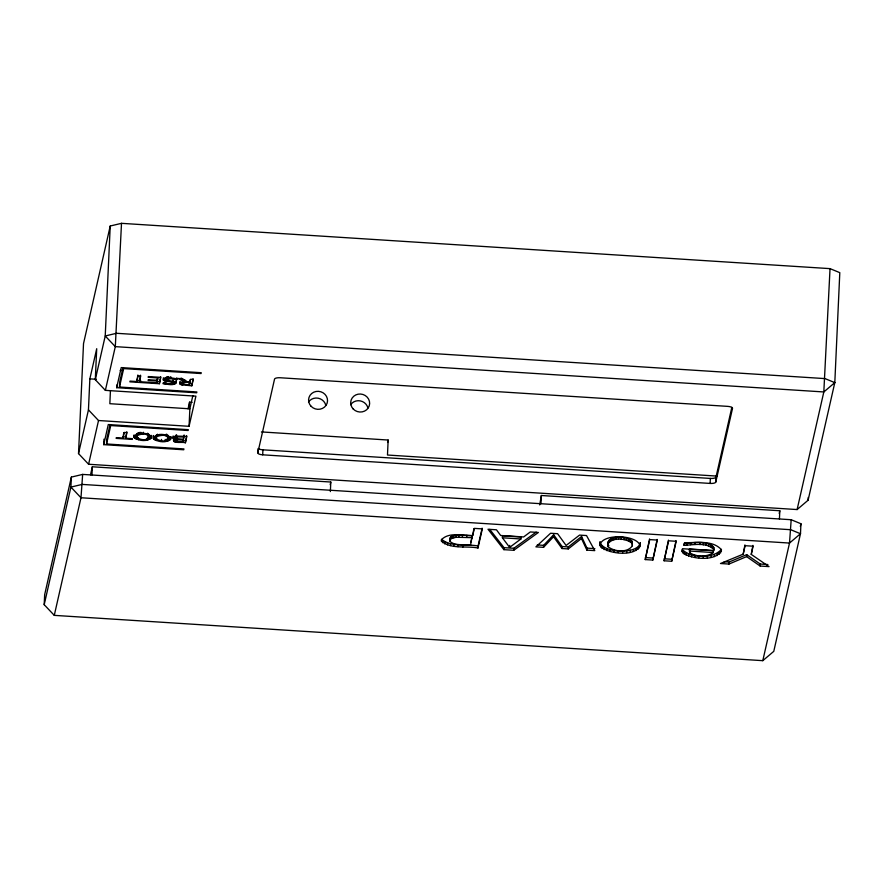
<?xml version="1.0" encoding="UTF-8"?>
<svg xmlns="http://www.w3.org/2000/svg" width="884" height="884" viewBox="0 0 884 884"><rect width="100%" height="100%" fill="white"/><g stroke="black" fill="none" stroke-linecap="round" stroke-linejoin="round"><path stroke-width="1.33" d="M721.366 551.362L721.366 549.671C712.736 539.881 696.625 542.842 684.691 542.721L684.094 545.351C693.531 544.975 706.614 541.848 713.719 549.516L713.697 550.71L682.47 548.71L682.139 551.627C689.155 559.848 718.438 562.125 721.454 549.362C712.791 559.174 691.465 558.29 682.227 549.627L682.139 551.627M133.827 437.027C136.302 431.293 147.827 432.508 151.562 436.652C149.065 442.387 137.572 441.16 133.827 437.027L133.915 435.027L136.954 437.326L136.854 439.326M153.308 438.276C155.783 432.541 167.308 433.757 171.043 437.9C168.546 443.635 157.054 442.409 153.308 438.276L153.407 435.514M684.094 545.351L684.183 543.351C693.62 542.975 706.714 539.848 713.808 547.516L713.697 550.71M640.182 546.257C638.546 534.709 601.529 532.875 599.882 545.406C606.126 554.5 640.138 558.147 640.314 542.577C638.568 554.986 601.606 553.274 600.026 541.682L599.882 545.406M44.2 604.689L44.653 594.7L71.361 477.084L82.654 474.41L791.18 519.726L800.937 523.748L800.484 533.737L773.776 651.353L762.793 660.668L54.278 615.363L44.2 604.689L70.908 487.084L71.361 477.084M78.521 453.58L83.516 343.611L110.224 226.006L121.506 223.332L830.032 268.637L839.8 272.659L834.805 382.628L808.098 500.233L797.114 509.56L88.588 464.255L78.521 453.58L88.444 409.856L89.859 378.86L96.71 348.705L95.295 379.7L105.373 390.363L195.905 396.154L189.065 426.309L98.522 420.519L88.444 409.856M82.654 474.41L80.985 497.758L54.278 615.363M91.969 474.973L92.334 466.785L330.793 482.034L330.362 491.581M110.224 226.006L105.229 335.975L95.295 379.7M110.058 424.508L106.776 438.983L106.544 443.978L183.927 448.928L183.739 449.768L103.726 444.652L103.969 439.149M110.434 390.651L109.848 403.701L189.861 408.817L192.834 395.712M121.506 223.332L115.307 346.638L105.373 390.363M122.998 367.545L119.705 382.021L119.484 387.026L196.867 391.966L196.668 392.805L116.655 387.689L116.787 385.004M126.799 431.724L125.683 438.221L132.412 438.652L132.235 439.403L116.135 438.376L116.301 437.624L123.02 438.044L123.119 436.044M134.147 437.724L134.235 435.724M140.545 375.192L139.429 381.689L146.158 382.12L145.982 382.871L129.871 381.844L130.047 381.092L136.766 381.523L137.882 375.026M134.777 438.342L134.865 436.342M135.683 438.884L135.771 436.884M137.274 435.37C153.429 429.723 150.545 445.16 136.777 437.591L137.363 433.37L136.611 436.442M137.197 438.077L136.666 435.05M138.313 439.691L138.401 437.691M138.689 434.63L138.777 432.63L137.97 432.961M139.65 434.398L139.738 432.398M140.733 434.254L140.821 432.254M143.274 434.254L143.363 432.254M147.219 440L147.308 438M147.562 435.204L147.65 433.204M148.103 438.309L148.899 434.63L148.777 437.226M148.192 435.613L148.291 433.613M148.534 437.812L148.7 434.088M148.578 439.702L148.667 437.702L151.639 435.403M149.716 439.293L149.805 437.293M150.6 438.773L150.689 436.773M151.219 438.144L151.308 436.143M153.628 438.972L153.396 436.276M154.258 439.591L153.717 436.972M156.899 382.805L157.385 379.059L156.899 382.805L147.042 382.175L146.866 382.927L159.385 383.733L160.833 377.358L148.313 376.562L148.147 377.313L158.004 377.943L157.463 380.308L148.28 379.722L148.114 380.474L157.297 381.059M157.463 380.308L157.551 378.308M155.164 440.122L155.264 438.121L154.346 437.591M156.755 436.608C172.91 430.972 170.037 446.409 156.269 438.84L156.844 434.619L156.092 437.691M156.346 440.575L156.435 438.574L155.264 438.121M156.678 439.326L156.148 436.298M159.385 383.733L160.634 376.639M157.363 436.199L157.463 434.199M166.756 381.214L163.253 379.91L163.341 377.91L166.844 379.214L166.756 381.214L171.872 382.021L173.176 382.971L168.811 383.711L163.385 382.661L162.954 383.656C166.733 383.811 175.905 387.048 176.06 381.059M163.871 380.407L163.96 378.407M161.429 441.403L161.518 439.403M164.247 383.921L164.336 381.921M165.021 380.849L165.109 378.849M165.662 384.142L165.75 382.142M175.96 383.059L174.292 381.59L166.391 380.054L166.104 377.744M166.004 379.744L166.413 376.982M166.391 380.054L166.479 378.054M166.325 378.982L167.242 378.695L167.33 376.694M165.131 441.414L165.22 439.414M167.242 378.695L167.905 378.606L167.993 376.606M167.905 378.606L168.689 378.562L168.789 376.562M166.203 436.099L166.303 434.099M168.745 381.512L168.833 379.512M166.7 441.238L166.789 439.238L170.17 438.022L171.12 436.652M167.043 436.442L167.131 434.442M167.584 439.558L168.181 435.337L168.015 439.05M163.253 379.91C165.407 375.788 173.165 378.518 177.087 378.783L176.656 379.833L170.645 378.617L170.734 376.617M168.059 440.95L168.148 438.95M168.258 438.475L168.38 435.878M169.198 440.541L169.286 438.541M172.645 382.286L172.745 380.286M170.082 440.022L170.17 438.022M173.176 382.971L173.176 380.595L172.888 381.358M170.7 439.392L170.789 437.392M173.772 384.242L173.861 382.242L175.85 381.424L175.761 383.424M174.667 384.01L174.756 382.01M175.33 383.744L175.419 381.744M172.933 438.088L173.562 436.718L176.446 436.044L186.833 436.431L185.386 442.796C182.59 441.525 173.993 444.022 173.363 440.144L176.192 439.37L172.933 438.088L173.021 436.088L176.292 437.37L175.054 437.536M173.562 438.597L173.651 436.597M173.993 441.591L173.507 439.282M176.656 379.833L176.745 377.833M174.667 439.017L174.756 437.016M174.877 441.867L174.966 439.867L174.082 439.602M175.772 438.276L175.839 435.359L176.214 438.519L183.474 439.337L184.104 434.983M175.85 442.066L175.96 438.608M175.596 437.989L176.159 435.127M176.026 441.028L177.176 439.867L183.32 440.044L182.889 441.912L178.148 441.58L176.026 441.028L176.402 439.204M176.236 440.133L175.684 435.657M176.06 437.127L176.645 434.961M176.623 439.967L176.336 438.132M176.877 442.21L176.977 440.21M177.176 439.867L177.264 437.867M184.347 379.667L184.259 381.667L177.761 378.44L181.22 378.661L186.988 381.601L190.027 381.8L190.601 379.258L193.264 379.435L191.817 385.811L181.64 384.816L180.104 384.153L179.817 381.744M180.756 384.507L180.192 382.153M181.64 384.816L181.728 382.816L180.844 382.507M189.961 380.507L189.32 384.905L183.021 384.12L182.59 381.656M182.679 385.059L182.767 383.059L181.728 382.816M183.839 382.452L183.927 380.452L185.552 380.286L185.452 382.286L182.48 383.391M184.59 382.33L184.679 380.33M182.889 441.912L182.977 439.912M183.474 439.337L183.563 437.337M185.386 442.796L186.635 435.702M189.32 384.905L189.408 382.905M190.027 381.8L190.115 379.8M189.264 408.419L189.552 402.176L192.182 402.342M189.065 426.309L189.861 408.817M191.817 385.811L193.066 378.706M257.808 452.807L274.548 379.092A5.282 1.691 2.6 0 1 280.195 377.755L727.631 406.364A5.282 1.691 2.6 0 1 732.516 408.375L715.775 482.089A5.282 1.691 2.6 0 1 710.128 483.426L262.692 454.818A5.282 1.691 2.6 0 1 257.808 452.807L257.984 449.061M262.692 454.818L262.924 449.823A5.282 1.691 2.6 0 1 258.294 448.475M261.443 431.922L388.153 440.033L387.479 455.028L717.068 476.1M441.514 541.317L441.37 539.815C448.939 531.604 462.807 535.881 472.719 535.505L474.332 528.378L482.321 528.886L477.979 548.003C466.343 545.671 451.359 549.45 441.514 541.317L441.602 539.317C451.448 547.45 466.443 543.671 478.067 546.003L482.123 528.168M442.652 542.654L442.74 540.654M444.685 543.826L444.774 541.826M447.481 544.842L447.569 542.842M449.702 540.279L449.79 538.29L450.962 536.743L453.823 535.649L458.984 535.074L472.321 535.671L470.487 545.317C463.857 544.036 455.061 546.179 449.757 541.229L450.862 538.743L456.089 537.251L472.222 537.671M449.757 541.229L449.79 538.29M450.442 545.583L450.531 543.583M450.862 538.743L450.962 536.743M452.067 538.157L452.155 536.157M453.735 537.649L453.823 535.649M453.89 546.179L453.978 544.179M456.089 537.251L456.177 535.251M457.978 546.655L458.067 544.654M458.895 537.074L458.984 535.074M462.387 537.107L462.476 535.107M462.896 547.041L462.984 545.041M466.785 537.328L466.874 535.328M472.719 535.505L473.89 528.754M477.979 548.003L478.067 546.003M502.399 537.792L502.488 535.792L521.007 536.975L520.919 538.975L509.626 547.395L502.399 537.792L520.919 538.975M503.913 549.66L488.012 529.251L496.443 529.792L500.675 535.483L523.626 536.953L530.278 531.958L538.356 532.477L513.759 550.29L503.913 549.66L504.013 547.66L489.78 529.405M509.626 547.395L509.725 545.395M513.759 550.29L513.847 548.29L536.201 532.091M539.704 504.93L541.351 495.504L779.81 510.753L779.434 518.93M540.975 503.681L541.351 495.504M581.462 538.511L586.888 550.124L594.788 550.633L586.512 535.549L579.539 535.107L566.091 545.461L557.594 533.704L550.577 533.251L535.903 546.865L543.527 547.351L543.616 545.351L553.638 534.732L562.091 546.533L562.003 548.533L568.246 548.931L581.462 538.511L581.55 536.511L568.346 546.931L562.091 546.533M562.003 548.533L553.55 536.732L553.638 534.732M568.246 548.931L568.346 546.931M586.888 550.124L586.976 548.124L581.55 536.511M600.579 546.964L600.667 544.964M601.993 548.378L602.081 546.378M604.148 549.616L604.236 547.616M606.921 550.677L607.01 548.677M607.761 544.179L607.849 542.179C612.59 534.721 626.115 536.223 632.193 541.328L632.358 545.748C627.651 553.229 614.082 551.715 608.004 546.655L607.761 544.179C612.501 536.721 626.027 538.223 632.093 543.328L632.358 545.748M608.004 546.655L607.849 542.179M609.098 541.826L609.198 539.826M610.325 540.953L610.413 538.953M610.203 551.517L610.291 549.516M611.894 540.268L611.993 538.268M613.805 539.781L613.894 537.781M613.993 552.135L614.082 550.135M615.993 539.494L616.093 537.494M618.48 539.395L618.579 537.395M618.303 552.533L618.391 550.533M621.264 539.483L621.353 537.483M622.645 552.688L622.734 550.688M624.038 539.748L624.126 537.748M626.436 540.168L626.524 538.168M626.601 552.566L626.701 550.566M628.447 540.732L628.535 538.732M630.082 541.461L630.17 539.461M630.181 552.157L630.27 550.157M631.309 542.323L631.397 540.323M632.093 543.328L632.193 541.328M633.375 551.483L633.463 549.483M636.049 550.544L636.137 548.544M638.071 549.362L638.171 547.362M639.452 547.925L639.541 545.925M645.221 559.572L649.762 539.594L657.342 540.08L652.812 560.058L645.221 559.572L649.552 538.931M652.812 560.058L657.132 539.417M664.105 560.776L668.635 540.809L676.216 541.295L671.685 561.263L664.105 560.776L668.426 540.135M671.685 561.263L676.006 540.621M682.813 553.008L682.901 551.008M684.128 554.202L684.227 552.202M684.536 545.373L684.636 543.384M686.061 555.251L686.15 553.251M687.001 545.008L687.089 543.008M688.525 556.135L688.614 554.135M689.432 551.03L689.531 549.03L713.366 550.555L713.278 552.555C707.078 557.296 696.305 557.042 689.785 552.754L689.432 551.03L713.278 552.555M689.785 552.754L689.531 549.03M690.592 544.654L690.691 542.654M691.432 556.821L691.531 554.821M695.034 544.478L695.133 542.478M694.835 557.34L694.934 555.34M698.769 557.682L698.857 555.682M699.984 544.61L700.073 542.61M703.266 544.898L703.355 542.898M703.233 557.837L703.332 555.837M706.128 545.34L706.217 543.34M710.128 483.426L710.349 478.432A5.282 1.691 2.6 0 0 715.996 477.095L731.83 407.402M707.322 557.705L707.41 555.704M708.581 545.914L708.67 543.914M710.614 546.632L710.703 544.632M711.012 557.285L711.101 555.285M712.173 547.472L712.261 545.472M715.775 482.089L715.996 477.095M713.211 548.434L713.3 546.434M713.719 549.516L713.808 547.516M714.327 556.577L714.416 554.577M717.101 555.605L717.2 553.616M719.2 554.423L719.3 552.423M720.626 553.008L720.714 551.008M728.957 564.058L746.604 556.622L760.174 566.047L769.047 566.622L751.245 554.401L753.102 546.202L745.113 545.693L743.19 554.158L720.482 563.517L728.957 564.058L729.046 562.058L746.693 554.633L760.262 564.047L767.876 564.533M743.19 554.158L744.936 544.909M746.604 556.622L746.693 554.633M751.245 554.401L752.925 545.373M760.174 566.047L760.262 564.047M791.18 519.726L789.511 543.063L762.793 660.668M808.098 500.233L808.219 497.482M830.032 268.637L823.822 391.955L797.114 509.56M88.588 464.255L98.522 420.519M90.522 474.807L92.334 466.785M103.726 444.652L108.29 424.552L188.303 429.668L188.115 430.497L110.732 425.558L106.544 443.978M116.655 387.689L121.23 367.589L201.243 372.705L201.044 373.545L123.672 368.595L119.484 387.026M123.373 434.928L123.882 432.674M123.02 438.044L124.301 432.431L126.965 432.596L125.683 438.221M136.766 381.523L138.048 375.899L140.711 376.076L139.429 381.689M188.027 408.872L189.552 402.176M330.185 484.719L330.793 482.034M387.601 442.475L388.153 440.033M470.874 542.036L472.321 535.671M779.202 513.427L779.81 510.753M800.329 526.422L800.937 523.748M136.932 433.867L136.777 437.591M156.413 435.105L156.269 438.84M543.527 547.351L553.55 536.732M176.557 436.961L184.005 436.983M172.8 382.407L173.861 382.242M184.259 381.667L180.513 382.396L179.684 383.28L180.104 384.153M168.689 378.562L170.645 378.617M185.452 382.286L189.872 382.507M120.169 370.374L122.876 370.54M136.677 380.275L140.7 380.529M156.976 381.568L159.485 381.733M189.331 383.645L191.905 383.811M89.859 378.86L96.433 379.28M122.931 436.807L125.616 436.972M182.822 440.63L185.474 440.807M262.924 449.823L710.349 478.432M537.262 544.942L543.616 545.351M586.976 548.124L594.888 548.632M504.013 547.66L513.847 548.29M724.206 561.749L729.046 562.058M645.309 557.572L652.9 558.058M664.193 558.776L671.774 559.263M174.966 439.867L175.938 440.066M181.098 378.054L183.264 379.137M608.093 544.654L608.877 545.671M449.846 539.229L450.464 540.069M308.527 402.01A9.514 8.995 12.8 0 1 325.787 405.292M350.639 404.695A9.514 8.995 12.8 0 1 367.899 407.977M834.805 382.628L823.822 391.955L115.307 346.638L105.229 335.975L116.511 333.29L825.037 378.606L834.805 382.628M800.484 533.737L789.511 543.063L80.985 497.758L70.908 487.084L82.201 484.41L790.716 529.715L800.484 533.737M311.069 406.264A9.514 8.995 12.8 0 0 327.102 403.248A9.514 8.995 12.8 0 0 315.997 391.479A9.514 8.995 12.8 0 0 311.069 406.264M353.18 408.961A9.514 8.995 12.8 0 0 369.214 405.933A9.514 8.995 12.8 0 0 358.108 394.176A9.514 8.995 12.8 0 0 353.18 408.961"/></g></svg>
